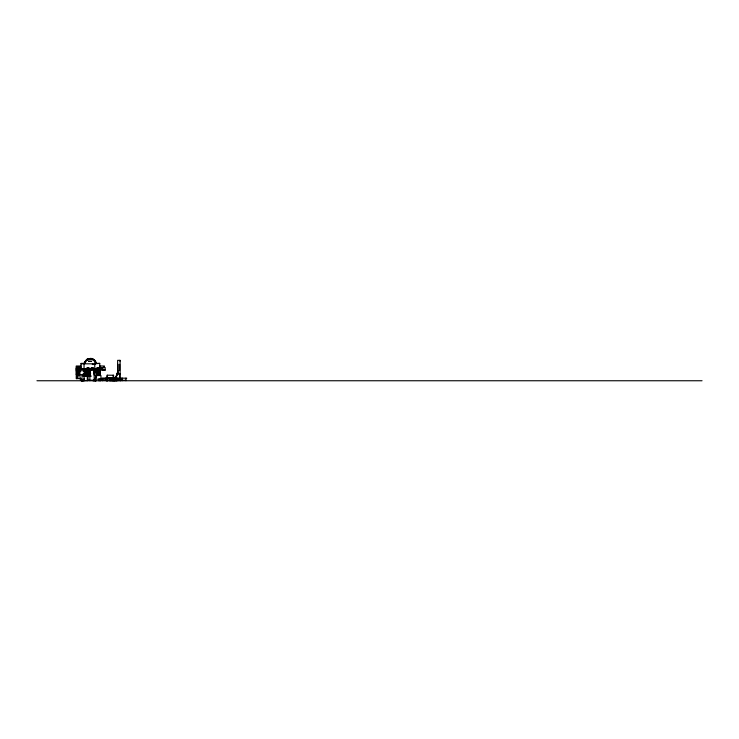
<?xml version="1.0" encoding="UTF-8"?>
<svg xmlns="http://www.w3.org/2000/svg" width="739" height="739" viewBox="0 0 739 739"><rect width="100%" height="100%" fill="white"/><g stroke="black" fill="none" stroke-linecap="round" stroke-linejoin="round"><path stroke-width="1.11" d="M77.327 370.655C75.341 368.595 79.784 367.486 78.981 369.657L77.965 369.657C78.5 375.865 75.249 366.71 78.971 368.779M78.851 369.657L78.861 367.486M79.923 373.537L79.923 370.147M79.932 368.798L79.932 367.274M81.318 380.751L81.687 379.615M81.484 379.938L81.484 380.585L87.729 380.585L87.729 376.059L82.777 376.059M93.52 368.585L94.777 368.585L94.777 363.385L99.728 363.385L99.728 367.255L95.802 368.585M100.947 379.412L100.947 375.541L95.996 375.541M101.723 368.604L101.723 367.523L105.169 367.523L105.169 370.11L100.384 370.11L100.384 372.585L99.95 372.151M101.917 369.676L102.749 369.676M102.758 370.11L102.758 367.523M107.294 376.881L106.148 377.952L106.148 380.539L114.462 380.539L114.462 377.952L113.316 376.881M107.007 380.539L107.007 377.952M107.441 378.386L107.312 380.751M113.603 380.539L113.603 377.952M77.032 378.599L77.17 367.671M76.764 378.599L77.17 369.98L76.237 369.943L76.764 378.599L77.392 370.23L79.72 374.165M83.027 380.751L82.223 380.751L82.334 379.828L82.389 380.751L83.23 379.828L82.546 380.751L83.064 379.828L82.445 380.751L82.592 379.828L82.334 380.751L82.057 379.828L82.214 380.751L83.027 380.751L81.853 380.751M90.315 358.258L90.204 359.117L86.398 360.687L85.003 363.108M91.71 358.443L91.599 359.302L94.01 360.687L95.405 363.108M79.978 371.625L78.528 371.8M117.178 373.583L116.097 377.426L114.194 378.691M118.074 372.087L116.097 377.426L117.741 372.003M117.446 372.622L117.64 372.087M87.581 372.216L88.708 369.934M84.163 362.877L87.082 359.08L91.821 358.461A6.254 6.254 0 0 1 96.246 362.877M76.246 369.98L77.17 368.207M86.906 372.973L88.246 370.544L86.906 374.257L89.105 374.257M89.89 380.742L89.89 369.001L97.234 369.001L97.234 375.144L95.035 378.59L95.035 380.742M79.433 368.669L87.618 368.585M87.341 373.98L88.541 372.179L87.341 373.047M83.23 379.828L82.528 380.751L83.331 379.828M87.636 369.879L86.518 370.137A1.617 1.617 0 0 0 84.569 369.879M99.95 370.535L100.384 369.232L98.232 369.01L101.89 369.232L101.89 367.505L96.246 368.585L88.431 368.585L88.431 367.726M106.73 377.952L107.598 377.176M97.502 379.227L100.661 379.033M113.723 378.433L115.69 377.269L118.074 370.923M88.274 369.879L86.186 370.415M87.294 359.459L90.204 358.683M96.246 368.373L100.384 367.505M101.354 367.652L101.973 367.523M100.587 379.098L102.028 378.738L98.472 379.227M111.506 380.742L120.124 380.225L120.124 380.742M88.662 361.205L91.608 361.205M88.865 361.426L91.451 361.426M81.004 363.81L93.077 363.81L93.077 364.456L95.303 364.456M94.777 363.81L99.728 363.385M92.283 364.493L94.361 364.493M81.004 365.999L76.246 365.999L76.246 378.599L80.93 378.599M99.913 365.999L104.439 365.999M103.737 366.572L104.439 366.572M76.246 367.098L81.004 367.098M104.439 367.523L99.728 367.523L99.728 365.962M76.246 368.207L81.004 368.207M76.246 368.521L77.17 368.521M76.237 368.909L76.505 369.953M79.923 369.01L82.075 369.01M100.384 369.232L101.89 369.232M78.02 369.454L86.639 369.454M92.587 369.759L93.225 369.759M86.223 369.879L94.195 369.971L94.195 380.742M95.276 370.073L96.347 370.073M95.276 370.608L96.347 370.608M78.02 370.738L86.639 370.738M78.334 371.043L79.988 371.043M93.77 371.163L96.347 371.163M78.583 371.809L79.757 371.809M84.348 370.682A1.182 1.182 0 0 0 85.373 372.456L86.62 372.899L85.373 372.89A1.617 1.617 0 0 1 83.978 370.47M95.276 372.539L96.347 372.539M93.742 368.484L93.77 372.881L96.347 372.881M89.881 373.371L90.629 373.371M86.906 373.481L89.105 373.481M90.158 373.758L86.223 373.758L86.269 375.911M119.626 373.832L118.074 373.601M76.246 373.962L77.032 373.962L77.032 378.1L84.403 378.063L84.403 379.828L80.348 379.828L80.348 378.063L80.569 379.828M83.211 373.971L86.62 373.971L86.62 372.456L85.382 372.465M97.012 373.971L100.384 373.971L100.384 369.676L98.232 369.676M120.124 374.11L117.64 374.11L117.64 360.346L120.124 360.346L120.124 378.987M89.89 374.387L90.324 369.971M76.246 374.618L77.032 374.618M86.269 374.618L78.389 374.618L78.389 375.911L86.343 375.975L86.343 374.987M82.99 374.987L87.729 374.987L87.729 380.585M87.904 375.052L90.158 375.052M97.234 375.144L94.195 375.144L93.77 372.881M84.394 375.846L85.031 375.846M86.121 375.846L86.759 375.846M87.442 375.975L90.989 375.975M88.043 376.123L90.592 376.123M89.89 376.216L90.971 376.216M107.007 377.758L113.603 377.851M84.403 378.063L84.181 380.585M106.148 377.952L114.462 377.952M101.834 378.174L106.259 378.174L106.259 380.326M107.007 378.146L113.603 378.054M126.748 378.174L114.249 378.174L114.249 380.751M107.007 378.248L113.603 378.248M114.028 378.386L106.582 378.386L106.582 380.751M107.007 378.617L113.603 378.525M107.007 378.784L113.603 378.701M120.568 378.645L122 378.645M87.359 380.216L89.678 380.216M95.276 380.095L96.135 380.095L96.135 380.742M90.518 380.216L95.525 380.216M102.268 380.326L113.039 380.326M114.573 380.326L126.415 380.326M94.195 380.419L92.818 380.742M111.478 380.483L110.434 380.742M94.74 380.751L95.996 380.751L95.996 376.585M36.95 380.751L702.05 380.751M93.336 369.546L90.324 369.546L90.343 368.484M83.193 373.971L86.62 373.971M97.687 373.98L100.384 373.98L98.232 373.98L98.232 368.373M103.552 369.823L105.169 370.11M88.541 370.978L87.23 369.943M82.214 380.751L81.429 379.828L82.214 380.751L82.057 379.828M77.032 370.775L79.563 374.571M78.343 371.625L78.334 369.657M77.318 371.578L77.318 368.816M93.077 363.81L93.077 364.456M125.916 378.174L125.916 380.751M122.12 378.174L122.12 380.751M122 378.174L121.963 378.645M120.614 378.174L120.559 380.751M119.903 360.346L119.903 361.159M119.626 364.299L119.626 370.525M119.626 373.601L119.626 378.941M118.877 378.174L118.877 380.751M118.074 364.299L118.074 370.525M117.372 378.174L117.372 380.751M116.938 378.174L116.938 380.751M116.716 379.957L116.716 380.742M116.605 379.957L116.605 380.742M116.078 378.174L116.078 380.751M115.487 379.957L115.46 380.751M115.182 379.957L115.182 380.742L115.081 378.174M114.915 379.957L114.878 380.751M114.462 378.174L114.462 380.751M113.603 380.751L113.603 375.218L107.007 375.218L107.007 380.751M113.169 375.218L113.169 380.012M113.169 380.16L113.169 380.751M112.3 379.957L112.3 380.742M111.506 379.818L111.377 380.326M110.046 379.818L110.046 380.742M109.732 379.818L109.732 380.742M107.441 375.218L107.441 380.751M106.148 379.892L106.148 380.751M104.966 378.174L104.966 380.326M102.989 378.174L102.989 380.326M102.721 379.689L102.721 380.751M100.513 379.994L100.513 380.751M100.107 379.994L100.107 380.751M99.248 379.994L99.248 380.751M98.841 379.994L98.841 380.751M96.578 369.001L96.578 375.144M96.347 369.001L96.347 375.144L95.276 380.742L95.276 378.026M95.192 378.59L95.192 380.742M93.982 380.095L93.982 380.742M93.447 380.095L93.447 380.742M93.382 368.585L93.382 367.726L91.23 367.726L91.23 368.585M93.336 369.001L93.336 369.888M92.735 367.726L92.735 368.585M91.876 367.726L91.876 368.585M91.719 369.001L91.719 369.888M91.294 369.001L91.294 369.888M90.158 368.585L90.158 369.445M89.077 368.585L89.077 367.726L86.925 367.726L86.925 368.585M87.572 367.726L87.572 368.585M87.276 374.987L87.276 374.47L83.876 374.47L83.876 374.987M87.304 376.059L87.304 380.585M86.906 370.221L86.906 372.059M86.777 373.758L86.777 375.052M85.715 374.618L85.715 375.911M84.8 380.585L83.424 380.585M84.043 368.585L84.043 363.385L81.004 363.385L81.004 368.595M83.636 379.938L83.636 380.585M82.343 379.938L82.343 380.585M80.357 369.01L79.923 367.505L79.923 369.657M78.944 374.618L78.944 375.911M84.588 362.988A5.82 5.82 0 0 1 95.821 362.988M84.486 362.969A5.921 5.921 0 0 1 90.204 358.572L91.738 358.775A5.921 5.921 0 0 1 95.922 362.969M82.334 379.828L82.334 380.751L82.325 379.828M87.1 369.454L87.1 370.424L87.091 369.445M98.693 372.632L99.368 372.761L98.703 372.585M98.693 370.904L99.377 370.996L98.703 370.867M84.717 371.107C85.558 373.722 86.749 369.269 84.717 371.107M82.592 379.828L82.389 380.751L83.064 379.828L82.491 380.751L82.602 379.828M82.842 379.828L82.389 380.751L82.842 379.828M82.112 380.751L81.29 379.828L82.103 380.751"/></g></svg>
